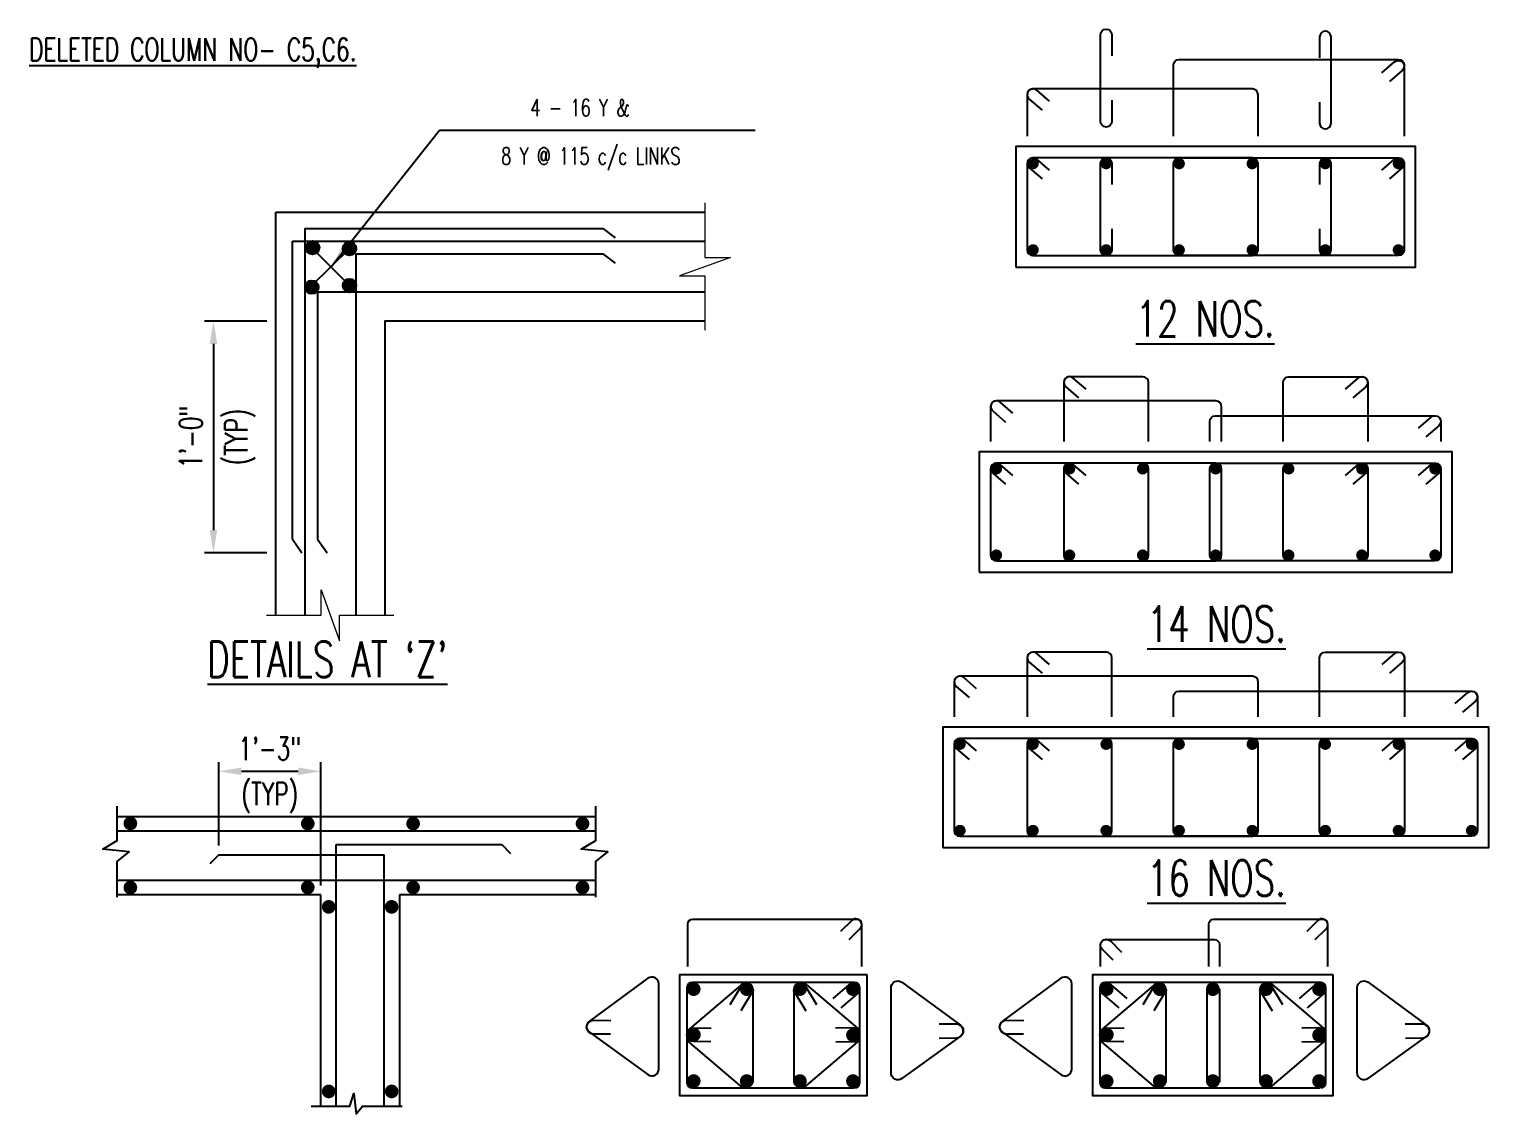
# Model space of a CAD drawing. Header units: inches. Extents: x 61991 to 161106, y 29687 to 64402.
# Drawn here: x 81686 to 82328, y 38876 to 39353 of the extents above; entities that cross this region are included whole.
import ezdxf
from ezdxf.enums import TextEntityAlignment as Align

# ---------------------------------------------------------------- set-up
doc = ezdxf.new("R2010")
doc.units = ezdxf.units.IN
doc.header["$MEASUREMENT"] = 0
doc.header["$PDMODE"] = 2
doc.linetypes.add('HIDDEN', pattern=[0.375, 0.25, -0.125])
for name, color, linetype in [('BEAM', 4, 'Continuous'), ('COL', 1, 'HIDDEN'), ('dim', 5, 'Continuous'), ('FRAME', 6, 'Continuous'), ('LINKS', 6, 'Continuous'), ('reinforcement', 6, 'Continuous'), ('SEC BAR', 6, 'Continuous'), ('ST', 6, 'Continuous'), ('STEEL', 6, 'Continuous'), ('STIRUPS', 3, 'Continuous'), ('text scf', 4, 'Continuous'), ('TITAL', 1, 'Continuous'), ('TXT1', 2, 'Continuous')]:
    doc.layers.add(name, color=color, linetype=linetype)
doc.layers.add('BRACK LINE', color=5, linetype='Continuous', lineweight=18)
doc.styles.add('ROMANS', font='R.SHX', dxfattribs={"width": 0.7})
doc.dimstyles.new('3 INCH', dxfattribs={"dimscale": 0, "dimtxt": 10, "dimasz": 10, "dimexe": 4, "dimexo": 4, "dimgap": 4, "dimtad": 1, "dimdec": 0, "dimlfac": 0.33, "dimzin": 0, "dimdsep": 46, "dimlunit": 4, "dimtxsty": 'ROMANS', "dimcen": 0, "dimclrd": 5, "dimclre": 5, "dimclrt": 4, "dimadec": 0, "dimazin": 0, "dimtfac": 1, "dimtdec": 0, "dimtix": 1, "dimtmove": 2, "dimatfit": 3, "dimfxl": 0, "dimfrac": 1, "dimtzin": 0, "dimarcsym": 0})

# ---------------------------------------------------------------- blocks, each defined once
blk = doc.blocks.new('*D431')
at = {"layer": 'Defpoints', "color": 0}
for p in [(81794.44, 39225.04), (81766.96, 39123.09), (81794.44, 39123.09)]:
    blk.add_point(p, dxfattribs=at)
at = {"layer": 'dim', "color": 5, "lineweight": -2}
for p, q in [((81790.44, 39225.04), (81762.96, 39225.04)), ((81766.96, 39215.04), (81766.96, 39133.09)), ((81790.44, 39123.09), (81762.96, 39123.09))]:
    blk.add_line(p, q, dxfattribs=at)
at = {"layer": 'dim', "color": 5}
for points in [[(81765.3, 39215.04), (81768.63, 39215.04), (81766.96, 39225.04)], [(81765.3, 39133.09), (81768.63, 39133.09), (81766.96, 39123.09)]]:
    blk.add_solid(points, dxfattribs=at)
at = {"layer": 'dim', "color": 4, "char_height": 10, "attachment_point": 5, "rotation": 90, "style": 'ROMANS'}
for s, insert in [('1\'-0"', (81757.01, 39174.07)), ('(TYP)', (81778.58, 39174.07))]:
    blk.add_mtext(s, dxfattribs=dict(at, insert=insert))
blk = doc.blocks.new('*D437')
at = {"layer": 'Defpoints', "color": 0}
for p in [(81814.27, 39027.03), (81769.27, 38990.34), (81814.27, 38972.77)]:
    blk.add_point(p, dxfattribs=at)
at = {"layer": 'dim', "color": 5, "lineweight": -2}
for p, q in [((81769.27, 38994.34), (81769.27, 39031.03)), ((81779.27, 39027.03), (81804.27, 39027.03)), ((81814.27, 38976.77), (81814.27, 39031.03))]:
    blk.add_line(p, q, dxfattribs=at)
at = {"layer": 'dim', "color": 5}
for points in [[(81779.27, 39028.7), (81779.27, 39025.37), (81769.27, 39027.03)], [(81804.27, 39028.7), (81804.27, 39025.37), (81814.27, 39027.03)]]:
    blk.add_solid(points, dxfattribs=at)
at = {"layer": 'dim', "color": 4, "char_height": 10, "attachment_point": 5, "style": 'ROMANS'}
for s, insert in [('1\'-3"', (81791.77, 39036.99)), ('(TYP)', (81791.77, 39015.41))]:
    blk.add_mtext(s, dxfattribs=dict(at, insert=insert))

msp = doc.modelspace()

# ---------------------------------------------------------------- hatches: boundary and pattern name
at = {"layer": 'SEC BAR'}
for points in [[(81813.56666, 39257.35446, -1), (81807.59542, 39257.35446, -1)], [(81829.79953, 39256.93704, -1), (81823.8283, 39256.93704, -1)], [(81807.26375, 39239.95038, -1), (81813.23499, 39239.95038, -1)], [(81823.8283, 39240.67429, -1), (81829.79953, 39240.67429, -1)]]:
    msp.add_hatch(color=256, dxfattribs=at).paths.add_polyline_path(points)

# ---------------------------------------------------------------- linework, layer by layer
at = {"layer": 'BEAM'}
for p, q in [((81724.58946, 39007.22133), (81935.15688, 39007.22133)), ((81814.26679, 38972.76701), (81724.58946, 38972.76701)), ((81814.26679, 38879.8069), (81814.26679, 38972.76701)), ((81935.15688, 38972.76701), (81848.76679, 38972.76701)), ((81848.76679, 38972.76701), (81848.76679, 38879.8069))]:
    msp.add_line(p, q, dxfattribs=at)
for points in [[(81794.44271, 39273.00356), (81983.19938, 39273.00356)], [(81794.44271, 39095.68598), (81794.44271, 39273.00356)], [(81983.19938, 39225.04192), (81842.40434, 39225.04192), (81842.40434, 39095.68598)]]:
    msp.add_lwpolyline(points, dxfattribs=at)
at = {"layer": 'BEAM', "color": 8}
for points in [[(81724.58946, 38971.62655), (81724.58946, 38987.40428), (81729.91629, 38991.68174), (81718.23634, 38992.76093), (81724.58946, 38996.62655), (81724.58946, 39011.62655)], [(81935.15688, 38971.62655), (81935.15688, 38987.40428), (81940.48371, 38991.68174), (81928.80375, 38992.76093), (81935.15688, 38996.62655), (81935.15688, 39011.62655)], [(81810.01191, 38879.8069), (81826.97024, 38879.8069), (81828.72684, 38885.29001), (81829.80675, 38876.39789), (81832.50702, 38879.8069), (81850.01191, 38879.8069)]]:
    msp.add_lwpolyline(points, dxfattribs=at)
at = {"layer": 'BRACK LINE', "color": 8}
for points in [[(81983.19938, 39277.00036), (81983.19938, 39253.0273), (81994.4165, 39253.0273), (81971.98227, 39245.01818), (81983.19938, 39245.01818), (81983.19938, 39221.04512)], [(81790.36252, 39095.68598), (81814.33558, 39095.68598), (81814.33558, 39106.9031), (81822.34469, 39084.46887), (81822.34469, 39095.68598), (81846.31775, 39095.68598)]]:
    msp.add_lwpolyline(points, dxfattribs=at)
at = {"layer": 'COL', "linetype": 'ByBlock'}
for points in [[(82119.98734, 39248.83324), (82295.8766, 39248.83324), (82295.8766, 39301.82524), (82119.98734, 39301.82524)], [(82103.89009, 39114.58755), (82311.97874, 39114.5839), (82311.97874, 39167.5759), (82103.89009, 39167.57955)], [(82087.84155, 38993.47208), (82328.08037, 38993.46843), (82328.08037, 39046.46043), (82087.84155, 39046.46408)]]:
    msp.add_lwpolyline(points, close=True, dxfattribs=at)
for points in [[(82054.595, 38937.50476), (81971.98915, 38937.50476), (81971.98915, 38884.51276), (82054.595, 38884.51276), (82054.595, 38937.50476)], [(82259.66794, 38937.50476), (82153.69208, 38937.50476), (82153.69208, 38884.51276), (82259.66794, 38884.51276), (82259.66794, 38937.50476)]]:
    msp.add_lwpolyline(points, dxfattribs=at)
at = {"layer": 'dim', "ltscale": 1000}
for p, q in [((81826.81391, 39256.93704), (81810.23124, 39240.67429)), ((81826.81391, 39240.67429), (81810.49568, 39256.93704))]:
    msp.add_line(p, q, dxfattribs=at)
at = {"layer": 'FRAME'}
for points in [[(81985.84564, 38908.07062), (81978.27576, 38908.14914, -1), (81978.33858, 38914.20504), (81985.90846, 38914.12652)], [(82040.73851, 38908.07062), (82048.30839, 38908.14914, 1), (82048.24557, 38914.20504), (82040.6757, 38914.12652)], [(82167.54856, 38908.07062), (82159.97868, 38908.14914, -1), (82160.0415, 38914.20504), (82167.61138, 38914.12652)], [(82245.81145, 38908.07062), (82253.38133, 38908.14914, 1), (82253.31851, 38914.20504), (82245.74863, 38914.12652)]]:
    msp.add_lwpolyline(points, format="xyb", dxfattribs=at)
at = {"layer": 'LINKS'}
for points in [[(81994.3161, 38924.48364), (81999.86488, 38933.76815), (81975.23767, 38912.77439)], [(82004.51363, 38930.98988), (81998.96485, 38921.70537)], [(82004.25157, 38931.32566), (82004.25157, 38890.32514)], [(82022.07052, 38930.98988), (82027.6193, 38921.70537)], [(82022.33258, 38931.32566), (82022.33258, 38890.32514)], [(82026.69844, 38934.19276), (82051.32565, 38913.199)], [(82026.71927, 38933.76815), (82032.26805, 38924.48364)], [(82047.73698, 38934.19276), (82039.51119, 38927.16942)], [(82051.25357, 38930.07411), (82043.02777, 38923.05077)], [(82176.01902, 38924.48364), (82181.5678, 38933.76815), (82156.94059, 38912.77439)], [(82157.03351, 38930.07411), (82165.2593, 38923.05077)], [(82160.55009, 38934.19276), (82168.77589, 38927.16942)], [(82186.21655, 38930.98988), (82180.66777, 38921.70537)], [(82185.95449, 38931.32566), (82185.95449, 38890.32514)], [(82204.03558, 38931.32566), (82204.03558, 38890.32514)], [(82209.55222, 38931.32566), (82209.55222, 38890.32514)], [(82227.14346, 38930.98988), (82232.69224, 38921.70537)], [(82227.40552, 38931.32566), (82227.40552, 38890.32514)], [(82231.77138, 38934.19276), (82256.39859, 38913.199)], [(82231.79221, 38933.76815), (82237.34099, 38924.48364)], [(82252.80992, 38934.19276), (82244.58413, 38927.16942)], [(82256.32651, 38930.07411), (82248.10071, 38923.05077)], [(81999.88571, 38887.82476), (81975.2585, 38908.81852)], [(82026.69844, 38887.82476), (82051.32565, 38908.81852)], [(82181.58863, 38887.82476), (82156.96142, 38908.81852)], [(82231.77138, 38887.82476), (82256.39859, 38908.81852)]]:
    msp.add_lwpolyline(points, dxfattribs=at)
at = {"layer": 'reinforcement', "const_width": 3.02054}
for points in [[(81976.71925, 38931.24587, -1), (81979.75493, 38931.24587, -1)], [(82000.08926, 38931.24587, -1), (82003.12495, 38931.24587, -1)], [(82000.08926, 38931.24587, -1), (82003.12495, 38931.24587, -1)], [(82023.45928, 38931.24587, -1), (82026.49496, 38931.24587, -1)], [(82046.8293, 38931.24587, -1), (82049.86498, 38931.24587, -1)], [(82158.42217, 38931.24587, -1), (82161.45785, 38931.24587, -1)], [(82181.79219, 38931.24587, -1), (82184.82787, 38931.24587, -1)], [(82205.1622, 38931.24587, -1), (82208.19789, 38931.24587, -1)], [(82228.53222, 38931.24587, -1), (82231.5679, 38931.24587, -1)], [(82251.90224, 38931.24587, -1), (82254.93792, 38931.24587, -1)], [(81976.78933, 38911.17709, -1), (81979.82501, 38911.17709, -1)], [(82046.8293, 38911.00876, -1), (82049.86498, 38911.00876, -1)], [(82158.49225, 38911.17709, -1), (82161.52793, 38911.17709, -1)], [(82251.90224, 38911.00876, -1), (82254.93792, 38911.00876, -1)], [(81976.71925, 38890.77166, 1), (81979.75493, 38890.77166, 1)], [(82000.08926, 38890.77166, 1), (82003.12495, 38890.77166, 1)], [(82000.08926, 38890.77166, 1), (82003.12495, 38890.77166, 1)], [(82023.45928, 38890.77166, 1), (82026.49496, 38890.77166, 1)], [(82046.8293, 38890.77166, 1), (82049.86498, 38890.77166, 1)], [(82158.42217, 38890.77166, 1), (82161.45785, 38890.77166, 1)], [(82181.79219, 38890.77166, 1), (82184.82787, 38890.77166, 1)], [(82205.1622, 38890.77166, 1), (82208.19789, 38890.77166, 1)], [(82228.53222, 38890.77166, 1), (82231.5679, 38890.77166, 1)], [(82251.90224, 38890.77166, 1), (82254.93792, 38890.77166, 1)]]:
    msp.add_lwpolyline(points, format="xyb", close=True, dxfattribs=at)
at = {"layer": 'reinforcement'}
for points in [[(82049.075, 38887.82476, 0.414213562), (82051.283, 38890.03276), (82051.283, 38931.98476, 0.414213562), (82049.075, 38934.19276), (81977.50915, 38934.19276, 0.414213562), (81975.30115, 38931.98476), (81975.30115, 38890.03276, 0.414213562), (81977.50915, 38887.82476), (82048.67067, 38887.82476)], [(82254.14794, 38887.82476, 0.414213562), (82256.35594, 38890.03276), (82256.35594, 38931.98476, 0.414213562), (82254.14794, 38934.19276), (82159.21208, 38934.19276, 0.414213562), (82157.00408, 38931.98476), (82157.00408, 38890.03276, 0.414213562), (82159.21208, 38887.82476), (82253.74361, 38887.82476)]]:
    msp.add_lwpolyline(points, format="xyb", dxfattribs=at)
at = {"layer": 'SEC BAR'}
for p, q in [((81807.23248, 39265.7467), (81938.32761, 39265.7467)), ((81807.23248, 39265.7467), (81807.23248, 39095.68598)), ((81938.32761, 39265.7467), (81943.7176, 39261.60814)), ((81801.69957, 39129.11866), (81801.69957, 39260.21379)), ((81801.69957, 39260.21379), (81983.19938, 39260.21379)), ((81829.61458, 39254.68087), (81938.32761, 39254.68087)), ((81829.61458, 39254.68087), (81829.61458, 39095.68598)), ((81938.32761, 39254.68087), (81943.7176, 39250.54231)), ((81983.19938, 39237.83169), (81812.7654, 39237.83169)), ((81812.7654, 39237.83169), (81812.7654, 39129.11866)), ((81801.69957, 39129.11866), (81805.85596, 39123.09479)), ((81812.7654, 39129.11866), (81816.92179, 39123.09479)), ((81724.58946, 39000.83697), (81935.15688, 39000.83697)), ((81820.92729, 38994.79426), (81893.76679, 38994.79426)), ((81820.92729, 38879.8069), (81820.92729, 38994.79426)), ((81769.26679, 38990.33697), (81842.10629, 38990.33697)), ((81842.10629, 38879.8069), (81842.10629, 38990.33697)), ((81724.58946, 38979.15137), (81935.15688, 38979.15137))]:
    msp.add_line(p, q, dxfattribs=at)
at = {"layer": 'SEC BAR', "const_width": 3}
for points in [[(81731.90189, 39004.10022, 1), (81728.90189, 39004.10022, 1)], [(81806.95328, 39004.02853, -1), (81809.95328, 39004.02853, -1)], [(81853.30057, 39004.02853, -1), (81856.30057, 39004.02853, -1)], [(81927.84445, 39004.02853, -1), (81930.84445, 39004.02853, -1)], [(81731.90189, 38975.88812, -1), (81728.90189, 38975.88812, -1)], [(81806.95328, 38975.95981, 1), (81809.95328, 38975.95981, 1)], [(81853.30057, 38975.95981, 1), (81856.30057, 38975.95981, 1)], [(81927.84445, 38975.95981, 1), (81930.84445, 38975.95981, 1)], [(81816.1697, 38967.40801, 1), (81819.1697, 38967.40801, 1)], [(81846.86388, 38967.40801, -1), (81843.86388, 38967.40801, -1)], [(81816.1697, 38886.24236, 1), (81819.1697, 38886.24236, 1)], [(81846.86388, 38886.24236, -1), (81843.86388, 38886.24236, -1)]]:
    msp.add_lwpolyline(points, format="xyb", close=True, dxfattribs=at)
at = {"layer": 'SEC BAR'}
for centre in [(81810.58104, 39257.35446), (81826.81391, 39256.93704), (81810.24937, 39239.95038), (81826.81391, 39240.67429)]:
    msp.add_circle(centre, 2.98562, dxfattribs=at)
at = {"layer": 'ST'}
for p, q in [((81893.76679, 38994.79426), (81897.65376, 38990.84698)), ((81769.26679, 38990.33697), (81765.37983, 38986.38969))]:
    msp.add_line(p, q, dxfattribs=at)
at = {"layer": 'STEEL'}
for points in [[(82127.50734, 39253.83324), (82224.06066, 39253.83324, 0.414213562), (82226.58066, 39256.35324), (82226.58066, 39294.30524, 0.414213562), (82224.06066, 39296.82524), (82127.50734, 39296.82524, 0.414213562), (82124.98734, 39294.30524), (82124.98734, 39256.35324, 0.414213562)], [(82288.3566, 39253.83324), (82191.80329, 39253.83324, -0.414213562), (82189.28329, 39256.35324), (82189.28329, 39294.30524, -0.414213562), (82191.80329, 39296.82524), (82288.3566, 39296.82524, -0.414213562), (82290.8766, 39294.30524), (82290.8766, 39256.35324, -0.414213562)], [(82111.41009, 39119.58755), (82207.9634, 39119.58755, 0.414213562), (82210.4834, 39122.10755), (82210.4834, 39160.05955, 0.414213562), (82207.9634, 39162.57955), (82111.41009, 39162.57955, 0.414213562), (82108.89009, 39160.05955), (82108.89009, 39122.10755, 0.414213562)], [(82143.56024, 39119.58755), (82175.81324, 39119.58755, 0.414213562), (82178.33324, 39122.10755), (82178.33324, 39160.05955, 0.414213562), (82175.81324, 39162.57955), (82143.56024, 39162.57955, 0.414213562), (82141.04024, 39160.05955), (82141.04024, 39122.10755, 0.414213562)], [(82304.45874, 39119.5839), (82207.85619, 39119.58755, -0.414213562), (82205.33619, 39122.10755), (82205.33619, 39160.05955, -0.414213562), (82207.85619, 39162.57955), (82304.45874, 39162.5759, -0.414213562), (82306.97874, 39160.0559), (82306.97874, 39122.1039, -0.414213562)], [(82272.30858, 39119.58755), (82240.05558, 39119.58755, -0.414213562), (82237.53558, 39122.10755), (82237.53558, 39160.05955, -0.414213562), (82240.05558, 39162.57955), (82272.30858, 39162.57955, -0.414213562), (82274.82858, 39160.05955), (82274.82858, 39122.10755, -0.414213562)], [(82095.36155, 38998.47208), (82224.06503, 38998.47208, 0.414213562), (82226.58503, 39000.99208), (82226.58503, 39038.94408, 0.414213562), (82224.06503, 39041.46408), (82095.36155, 39041.46408, 0.414213562), (82092.84155, 39038.94408), (82092.84155, 39000.99208, 0.414213562)], [(82127.51171, 38998.47208), (82159.76471, 38998.47208, 0.414213562), (82162.28471, 39000.99208), (82162.28471, 39038.94408, 0.414213562), (82159.76471, 39041.46408), (82127.51171, 39041.46408, 0.414213562), (82124.99171, 39038.94408), (82124.99171, 39000.99208, 0.414213562)], [(82320.56037, 38998.47208), (82191.85689, 38998.47208, -0.414213562), (82189.33689, 39000.99208), (82189.33689, 39038.94408, -0.414213562), (82191.85689, 39041.46408), (82320.56037, 39041.46408, -0.414213562), (82323.08037, 39038.94408), (82323.08037, 39000.99208, -0.414213562)], [(82288.41021, 38998.47208), (82256.15721, 38998.47208, -0.414213562), (82253.63721, 39000.99208), (82253.63721, 39038.94408, -0.414213562), (82256.15721, 39041.46408), (82288.41021, 39041.46408, -0.414213562), (82290.93021, 39038.94408), (82290.93021, 39000.99208, -0.414213562)]]:
    msp.add_lwpolyline(points, format="xyb", close=True, dxfattribs=at)
for points in [[(82134.82591, 39291.37582), (82129.20707, 39296.22238, 1), (82125.90608, 39292.3954), (82131.52492, 39287.54883)], [(82162.23371, 39265.5674), (82162.23371, 39256.34959, -1), (82157.17976, 39256.34959), (82157.17976, 39294.30889, -1), (82162.23371, 39294.30889), (82162.23371, 39285.09108)], [(82253.63024, 39265.5674), (82253.63024, 39256.34959, 1), (82258.68418, 39256.34959), (82258.68418, 39294.30889, 1), (82253.63024, 39294.30889), (82253.63024, 39285.09108)], [(82281.03804, 39291.37582), (82286.65687, 39296.22238, -1), (82289.95786, 39292.3954), (82284.33903, 39287.54883)], [(82118.72865, 39157.13013), (82113.10982, 39161.97669, 1), (82109.80882, 39158.14971), (82115.42766, 39153.30314)], [(82150.87881, 39157.13013), (82145.25998, 39161.97669, 1), (82141.95898, 39158.14971), (82147.57782, 39153.30314)], [(82264.99002, 39157.13013), (82270.60885, 39161.97669, -1), (82273.90984, 39158.14971), (82268.29101, 39153.30314)], [(82297.14017, 39157.12648), (82302.75901, 39161.97304, -1), (82306.06, 39158.14606), (82300.44117, 39153.29949)], [(82102.68012, 39036.01465), (82097.06128, 39040.86122, 1), (82093.76029, 39037.03423), (82099.37913, 39032.18767)], [(82134.83028, 39036.01465), (82129.21144, 39040.86122, 1), (82125.91045, 39037.03423), (82131.52929, 39032.18767)], [(82281.09164, 39036.01465), (82286.71048, 39040.86122, -1), (82290.01147, 39037.03423), (82284.39263, 39032.18767)], [(82313.2418, 39036.011), (82318.86064, 39040.85757, -1), (82322.16163, 39037.03058), (82316.54279, 39032.18402)]]:
    msp.add_lwpolyline(points, format="xyb", dxfattribs=at)
at = {"layer": 'STEEL', "const_width": 2.5}
for points in [[(82126.30658, 39294.30889, 1), (82128.80658, 39294.30889, 1)], [(82158.45673, 39294.30889, 1), (82160.95673, 39294.30889, 1)], [(82190.60689, 39294.30889, 1), (82193.10689, 39294.30889, 1)], [(82222.75705, 39294.30889, 1), (82225.25705, 39294.30889, 1)], [(82254.90721, 39294.30889, 1), (82257.40721, 39294.30889, 1)], [(82289.55737, 39294.30889, -1), (82287.05737, 39294.30889, -1)], [(82126.30658, 39256.34959, -1), (82128.80658, 39256.34959, -1)], [(82158.45673, 39256.34959, -1), (82160.95673, 39256.34959, -1)], [(82190.60689, 39256.34959, -1), (82193.10689, 39256.34959, -1)], [(82222.75705, 39256.34959, -1), (82225.25705, 39256.34959, -1)], [(82254.90721, 39256.34959, -1), (82257.40721, 39256.34959, -1)], [(82289.55737, 39256.34959, 1), (82287.05737, 39256.34959, 1)], [(82110.20932, 39160.0632, 1), (82112.70932, 39160.0632, 1)], [(82142.35948, 39160.0632, 1), (82144.85948, 39160.0632, 1)], [(82174.50964, 39160.0632, 1), (82177.00964, 39160.0632, 1)], [(82206.6598, 39160.0632, 1), (82209.1598, 39160.0632, 1)], [(82238.80995, 39160.0632, 1), (82241.30995, 39160.0632, 1)], [(82270.96011, 39160.0632, 1), (82273.46011, 39160.0632, 1)], [(82305.65951, 39160.05955, -1), (82303.15951, 39160.05955, -1)], [(82110.20932, 39122.1039, -1), (82112.70932, 39122.1039, -1)], [(82142.35948, 39122.1039, -1), (82144.85948, 39122.1039, -1)], [(82174.50964, 39122.1039, -1), (82177.00964, 39122.1039, -1)], [(82206.6598, 39122.1039, -1), (82209.1598, 39122.1039, -1)], [(82238.80995, 39122.1039, -1), (82241.30995, 39122.1039, -1)], [(82270.96011, 39122.1039, -1), (82273.46011, 39122.1039, -1)], [(82305.65951, 39122.10025, 1), (82303.15951, 39122.10025, 1)], [(82094.16079, 39038.94773, 1), (82096.66079, 39038.94773, 1)], [(82126.31095, 39038.94773, 1), (82128.81095, 39038.94773, 1)], [(82158.4611, 39038.94773, 1), (82160.9611, 39038.94773, 1)], [(82190.61126, 39038.94773, 1), (82193.11126, 39038.94773, 1)], [(82222.76142, 39038.94773, 1), (82225.26142, 39038.94773, 1)], [(82254.91158, 39038.94773, 1), (82257.41158, 39038.94773, 1)], [(82287.06174, 39038.94773, 1), (82289.56174, 39038.94773, 1)], [(82321.76113, 39038.94408, -1), (82319.26113, 39038.94408, -1)], [(82094.16079, 39000.98843, -1), (82096.66079, 39000.98843, -1)], [(82126.31095, 39000.98843, -1), (82128.81095, 39000.98843, -1)], [(82158.4611, 39000.98843, -1), (82160.9611, 39000.98843, -1)], [(82190.61126, 39000.98843, -1), (82193.11126, 39000.98843, -1)], [(82222.76142, 39000.98843, -1), (82225.26142, 39000.98843, -1)], [(82254.91158, 39000.98843, -1), (82257.41158, 39000.98843, -1)], [(82287.06174, 39000.98843, -1), (82289.56174, 39000.98843, -1)], [(82321.76113, 39000.98478, 1), (82319.26113, 39000.98478, 1)]]:
    msp.add_lwpolyline(points, format="xyb", close=True, dxfattribs=at)
at = {"layer": 'STIRUPS'}
for points in [[(82162.23371, 39322.15202), (82162.23371, 39312.93421, -1), (82157.17976, 39312.93421), (82157.17976, 39350.89351, -1), (82162.23371, 39350.89351), (82162.23371, 39341.6757)], [(82253.63024, 39321.28989), (82253.63024, 39312.07208, 1), (82258.68418, 39312.07208), (82258.68418, 39350.03138, 1), (82253.63024, 39350.03138), (82253.63024, 39340.81357)], [(82189.28329, 39306.30971), (82189.28329, 39337.58571, -0.414213562), (82191.80329, 39340.10571), (82288.3566, 39340.10571, -0.414213562), (82290.8766, 39337.58571), (82290.8766, 39306.30971)], [(82281.03804, 39334.21984), (82286.65687, 39339.0664, -1), (82289.95786, 39335.23942), (82284.33903, 39330.39285)], [(82226.58066, 39306.30971), (82226.58066, 39324.62571, 0.414213562), (82224.06066, 39327.14571), (82127.50734, 39327.14571, 0.414213562), (82124.98734, 39324.62571), (82124.98734, 39306.30971)], [(82134.82591, 39321.69629), (82129.20707, 39326.54286, 1), (82125.90608, 39322.71587), (82131.52492, 39317.8693)], [(82178.33324, 39172.06037), (82178.33324, 39198.07873, 0.414213562), (82175.81324, 39200.59873), (82143.56024, 39200.59873, 0.414213562), (82141.04024, 39198.07873), (82141.04024, 39172.06037)], [(82150.87881, 39195.14931), (82145.25998, 39199.99588, 1), (82141.95898, 39196.16889), (82147.57782, 39191.32232)], [(82237.53558, 39172.06037), (82237.53558, 39198.07873, -0.414213562), (82240.05558, 39200.59873), (82272.30858, 39200.59873, -0.414213562), (82274.82858, 39198.07873), (82274.82858, 39172.06037)], [(82264.99002, 39195.14931), (82270.60885, 39199.99588, -1), (82273.90984, 39196.16889), (82268.29101, 39191.32232)], [(82210.4834, 39172.06037), (82210.4834, 39187.41701, 0.414213562), (82207.9634, 39189.93701), (82111.41009, 39189.93701, 0.414213562), (82108.89009, 39187.41701), (82108.89009, 39172.06037)], [(82118.72865, 39184.48759), (82113.10982, 39189.33416, 1), (82109.80882, 39185.50717), (82115.42766, 39180.66061)], [(82205.33619, 39172.06402), (82205.33619, 39180.91406, -0.414213562), (82207.85619, 39183.43406), (82304.45874, 39183.43041, -0.414213562), (82306.97874, 39180.91041), (82306.97874, 39172.06037)], [(82297.14017, 39177.98099), (82302.75901, 39182.82755, -1), (82306.06, 39179.00057), (82300.44117, 39174.154)], [(82162.28471, 39050.9449), (82162.28471, 39076.96326, 0.414213562), (82159.76471, 39079.48326), (82127.51171, 39079.48326, 0.414213562), (82124.99171, 39076.96326), (82124.99171, 39050.9449)], [(82134.83028, 39074.03384), (82129.21144, 39078.8804, 1), (82125.91045, 39075.05341), (82131.52929, 39070.20685)], [(82253.63721, 39050.9449), (82253.63721, 39076.96326, -0.414213562), (82256.15721, 39079.48326), (82288.41021, 39079.48326, -0.414213562), (82290.93021, 39076.96326), (82290.93021, 39050.9449)], [(82281.09164, 39074.03384), (82286.71048, 39078.8804, -1), (82290.01147, 39075.05341), (82284.39263, 39070.20685)], [(82226.58503, 39050.9449), (82226.58503, 39066.30154, 0.414213562), (82224.06503, 39068.82154), (82095.36155, 39068.82154, 0.414213562), (82092.84155, 39066.30154), (82092.84155, 39050.9449)], [(82102.68012, 39063.37212), (82097.06128, 39068.21868, 1), (82093.76029, 39064.3917), (82099.37913, 39059.54513)], [(82189.33689, 39050.94855), (82189.33689, 39059.79858, -0.414213562), (82191.85689, 39062.31858), (82320.56037, 39062.31493, -0.414213562), (82323.08037, 39059.79493), (82323.08037, 39050.9449)], [(82313.2418, 39056.86551), (82318.86064, 39061.71208, -1), (82322.16163, 39057.88509), (82316.54279, 39053.03853)], [(81975.60141, 38941.14485), (81975.60141, 38959.82997, -0.414213562), (81977.80941, 38962.03797), (82049.88573, 38962.03797, -0.414213562), (82052.09373, 38959.82997), (82052.09373, 38941.14485)], [(82046.60081, 38953.01827), (82051.41885, 38957.76206, 1), (82047.81782, 38961.41944), (82042.89413, 38956.57161)], [(82204.91878, 38941.14485), (82204.91878, 38959.82997, -0.414213562), (82207.12678, 38962.03797), (82254.95867, 38962.03797, -0.414213562), (82257.16667, 38959.82997), (82257.16667, 38941.14485)], [(82251.67375, 38953.01827), (82256.49179, 38957.76206, 1), (82252.89076, 38961.41944), (82247.96707, 38956.57161)], [(82162.79724, 38943.99856), (82157.97921, 38948.74235, -1), (82161.58024, 38952.39973), (82166.50393, 38947.5519)], [(82157.30433, 38941.14485), (82157.30433, 38950.81027, -0.414213562), (82159.51233, 38953.01827), (82207.34422, 38953.01827, -0.414213562), (82209.55222, 38950.81027), (82209.55222, 38941.14485)], [(81941.68159, 38911.41502), (81934.11171, 38911.49354, -1), (81934.17453, 38917.54944), (81941.74441, 38917.47092)], [(82123.38452, 38911.41502), (82115.81464, 38911.49354, -1), (82115.87745, 38917.54944), (82123.44733, 38917.47092)], [(82086.29216, 38909.69409), (82093.86204, 38909.77261, 1), (82093.79922, 38915.82851), (82086.22934, 38915.74999)], [(82291.3651, 38909.69409), (82298.93498, 38909.77261, 1), (82298.87216, 38915.82851), (82291.30228, 38915.74999)]]:
    msp.add_lwpolyline(points, format="xyb", dxfattribs=at)
for points in [[(81932.38539, 38912.23936), (81958.12485, 38893.62939, 0.612005364), (81962.88259, 38896.06051), (81962.88259, 38933.5613, 0.614457575), (81958.10757, 38935.97983), (81932.3681, 38917.08902, 0.508738299)], [(82114.08831, 38912.23936), (82139.82777, 38893.62939, 0.612005364), (82144.58551, 38896.06051), (82144.58551, 38933.5613, 0.614457575), (82139.81049, 38935.97983), (82114.07102, 38917.08902, 0.508738299)], [(82095.58837, 38910.51843), (82069.8489, 38891.90846, -0.612005364), (82065.09117, 38894.33958), (82065.09117, 38931.84037, -0.614457575), (82069.86619, 38934.2589), (82095.60565, 38915.36809, -0.508738299)], [(82300.66131, 38910.51843), (82274.92184, 38891.90846, -0.612005364), (82270.16411, 38894.33958), (82270.16411, 38931.84037, -0.614457575), (82274.93913, 38934.2589), (82300.67859, 38915.36809, -0.508738299)]]:
    msp.add_lwpolyline(points, format="xyb", close=True, dxfattribs=at)

# ---------------------------------------------------------------- texts
at = {"layer": 'text scf', "color": 4, "style": 'ROMANS', "width": 0.7}
for s, p in [('4 - 16 Y &', (81928.23825, 39318.89571)), ('8 Y @ 115 c/c LINKS', (81933.02256, 39297.09566))]:
    msp.add_text(s, height=7.5, dxfattribs=at).set_placement(p, align=Align.MIDDLE)
at = {"layer": 'TITAL', "style": 'ROMANS', "width": 0.7}
for s, p in [('%%U12 NOS.', (82203.30588, 39218.20929)), ('%%U14 NOS.', (82208.2629, 39083.9636)), ('%%U16 NOS.', (82208.26046, 38972.2261))]:
    msp.add_text(s, height=15.652174, dxfattribs=at).set_placement(p, align=Align.CENTER)
msp.add_text("%%UDETAILS AT `Z'", height=15.6521739, dxfattribs=at).set_placement((81817.11974, 39076.2832), align=Align.MIDDLE_CENTER)
at = {"layer": 'TXT1', "style": 'ROMANS', "width": 0.7}
msp.add_text('%%UDELETED COLUMN NO- C5,C6.', height=10, dxfattribs=at).set_placement((81757.88869, 39343.00147), align=Align.MIDDLE)

# ---------------------------------------------------------------- dimensions: what is measured, and where the dimension line sits
at = {"layer": 'dim'}
dim = msp.add_linear_dim(base=(81766.96276, 39123.09479), p1=(81794.44271, 39225.04192), p2=(81794.44271, 39123.09479), angle=90, text='1\'-0"\\X(TYP)', dimstyle='3 INCH', override={"dimscale": 1}, dxfattribs=at)
dim.commit()
dim.dimension.update_dxf_attribs({"geometry": '*D431', "text_midpoint": (81766.96276, 39174.06836)})
dim = msp.add_linear_dim(base=(81814.26679, 39027.0336), p1=(81769.26679, 38990.33697), p2=(81814.26679, 38972.76701), text='<>\\X(TYP)', dimstyle='3 INCH', override={"dimscale": 1}, dxfattribs=at)
dim.commit()
dim.dimension.update_dxf_attribs({"geometry": '*D437', "text_midpoint": (81791.76679, 39027.0336)})

# ---------------------------------------------------------------- leaders
msp.add_leader([(81818.6548, 39248.80567), (81866.37027, 39308.97219), (82005.27862, 39308.97219)], dimstyle='3 INCH', override={"dimscale": 1}, dxfattribs=at)

doc.saveas('drawing.dxf')
